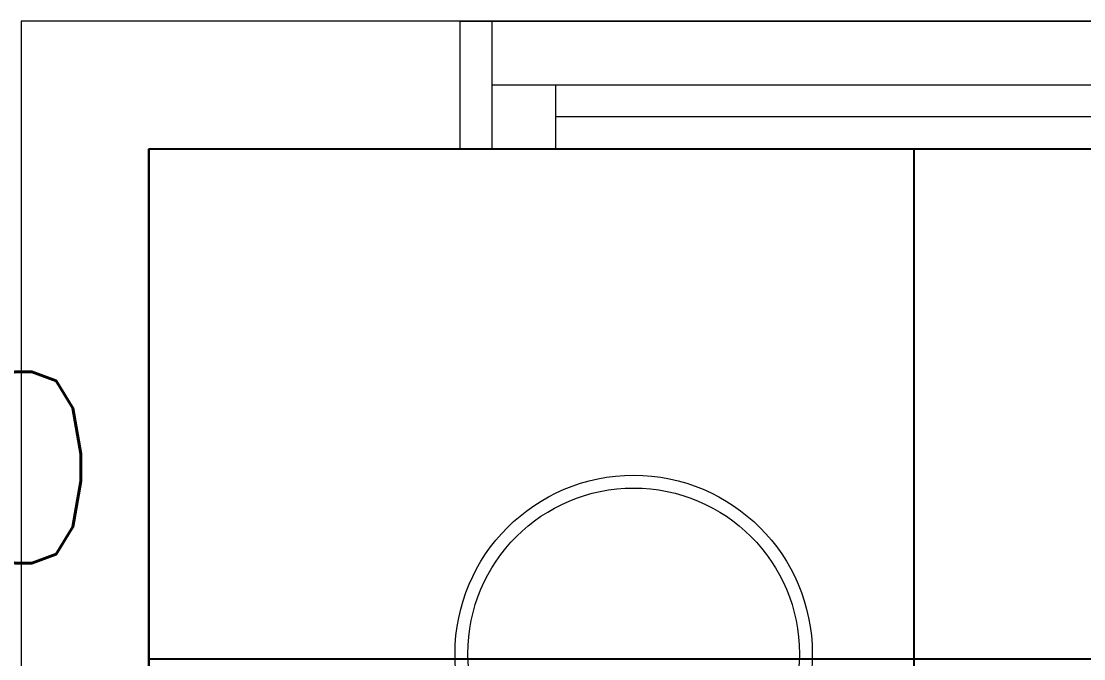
# Model space of a CAD drawing. Extents: x -12260 to 57327, y -29287 to 19916.
# Drawn here: x 34876 to 35709, y -3210 to -2710 of the extents above; entities that cross this region are included whole.
import ezdxf

# ---------------------------------------------------------------- set-up
doc = ezdxf.new("R2010")
doc.units = 0
doc.header["$LTSCALE"] = 0.25
doc.linetypes.add('DASHDOT', pattern=[25.4, 12.7, -6.35, 0, -6.35])
for name, color, linetype, lineweight in [('01-First Floor$0$Aluminum', 251, 'Continuous', 5), ('01-First Floor$0$LOADING', 253, 'Continuous', 5), ('01-First Floor$0$Walls', 251, 'Continuous', 5), ('E-DIM', 6, 'Continuous', 18), ('E-LITE-CLNG-CNDT', 6, 'DASHDOT', 35)]:
    doc.layers.add(name, color=color, linetype=linetype, lineweight=lineweight)
doc.layers.add('01-First Floor$0$FALSE CEILING', color=251, linetype='Continuous')
doc.styles.get("Standard").update_dxf_attribs({"font": 'romans.shx'})
doc.dimstyles.get("Standard").update_dxf_attribs({"dimtxt": 150, "dimasz": 150, "dimexe": 0.18, "dimexo": 0.0625, "dimgap": 0.09, "dimtad": 0, "dimtih": 1, "dimtoh": 1, "dimdec": 0, "dimlfac": 0.1, "dimzin": 0, "dimdsep": 46, "dimtxsty": 'Standard', "dimcen": 0.09, "dimclrd": 6, "dimadec": 0, "dimazin": 0, "dimtfac": 1, "dimtdec": 0, "dimtofl": 0, "dimtmove": 0, "dimatfit": 3, "dimfxl": 1, "dimtolj": 1, "dimtzin": 0, "dimarcsym": 0})

# ---------------------------------------------------------------- blocks, each defined once
blk = doc.blocks.new('01-First Floor$0$WM00001-P')
at = {"layer": '01-First Floor$0$LOADING'}
for radius in [0.14, 0.13]:
    blk.add_circle((0, 0), radius, dxfattribs=at)
blk = doc.blocks.new('01-First Floor$0$A$C37be4daf')
at = {"layer": '01-First Floor$0$Aluminum'}
for p, q in [((1416.01, 598.24), (216.01, 598.24)), ((1341.01, 548.24), (1341.01, 598.24)), ((1391.01, 498.24), (1391.01, 598.24)), ((291.01, 573.24), (1341.01, 573.24)), ((1391.01, 548.24), (241.01, 548.24)), ((1416.01, 498.24), (216.01, 498.24))]:
    blk.add_line(p, q, dxfattribs=at)
at = {"layer": '01-First Floor$0$Walls'}
blk.add_line((1416.01, 498.24), (1416.01, 598.24), dxfattribs=at)
blk = doc.blocks.new('01-First Floor')
at = {"layer": '01-First Floor$0$FALSE CEILING', "linetype": 'Continuous'}
for p, q in [((35576, -6810), (35576, -2810)), ((34976, -3210), (38476, -3210))]:
    blk.add_line(p, q, dxfattribs=at)
at = {"layer": '01-First Floor$0$FALSE CEILING'}
blk.add_lwpolyline([(34976, -2810), (38476, -2810), (38476, -6810), (34976, -6810)], close=True, dxfattribs=at)
at = {"layer": '01-First Floor$0$Walls'}
for p, q in [((42876, -2710), (34876, -2710)), ((34876, -2710), (34876, -4480)), ((38476, -2810), (34976, -2810)), ((34976, -2810), (34976, -4480))]:
    blk.add_line(p, q, dxfattribs=at)
at = {"rotation": 180}
blk.add_blockref('01-First Floor$0$A$C37be4daf', (36635.82, -2211.76), dxfattribs=at)
at = {"layer": '01-First Floor$0$LOADING', "extrusion": (2.25644e-18, -2.24019e-05, -1), "xscale": -1000, "yscale": 1000, "zscale": 1000, "rotation": 90}
blk.add_blockref('01-First Floor$0$WM00001-P', (-35356.03, -3206.08, 0.2), dxfattribs=at)
blk = doc.blocks.new('*D152')
at = {"layer": 'Defpoints', "color": 0}
for p in [(32596.44, -1810), (33975.97, -4310.02), (34749.2, -4310.02)]:
    blk.add_point(p, dxfattribs=at)
at = {"layer": 'E-DIM', "color": 0, "lineweight": -2, "transparency": 16777216}
for p, q in [((32596.5, -1810), (34749.38, -1810)), ((33976.04, -4310.02), (34749.38, -4310.02))]:
    blk.add_line(p, q, dxfattribs=at)
at = {"layer": 'E-DIM', "color": 6, "lineweight": -2, "transparency": 16777216}
for p, q in [((34749.2, -1960), (34749.2, -2984.92)), ((34749.2, -4160.02), (34749.2, -3135.1))]:
    blk.add_line(p, q, dxfattribs=at)
at = {"layer": 'E-DIM', "color": 6, "transparency": 16777216}
for points in [[(34724.2, -1960), (34774.2, -1960), (34749.2, -1810)], [(34724.2, -4160.02), (34774.2, -4160.02), (34749.2, -4310.02)]]:
    blk.add_solid(points, dxfattribs=at)
at = {"layer": 'E-DIM', "color": 7, "transparency": 16777216, "insert": (34749.2, -3060.01), "char_height": 150, "attachment_point": 5}
blk.add_mtext('\\A1;250', dxfattribs=at)
blk = doc.blocks.new('*D164')
at = {"layer": 'Defpoints', "color": 0}
for p in [(34976, -2810), (35875.99, -3510.01), (34976, -4062.62)]:
    blk.add_point(p, dxfattribs=at)
at = {"layer": 'E-DIM', "color": 0, "lineweight": -2, "transparency": 16777216}
for p, q in [((34976, -2810.06), (34976, -4062.8)), ((35875.99, -3510.07), (35875.99, -4062.8))]:
    blk.add_line(p, q, dxfattribs=at)
at = {"layer": 'E-DIM', "color": 6, "lineweight": -2, "transparency": 16777216}
for p, q in [((35126, -4062.62), (35304.48, -4062.62)), ((35725.99, -4062.62), (35547.51, -4062.62))]:
    blk.add_line(p, q, dxfattribs=at)
at = {"layer": 'E-DIM', "color": 6, "transparency": 16777216}
for points in [[(35126, -4037.62), (35126, -4087.62), (34976, -4062.62)], [(35725.99, -4037.62), (35725.99, -4087.62), (35875.99, -4062.62)]]:
    blk.add_solid(points, dxfattribs=at)
at = {"layer": 'E-DIM', "color": 7, "transparency": 16777216, "insert": (35426, -4062.62), "char_height": 150, "attachment_point": 5}
blk.add_mtext('\\A1;90', dxfattribs=at)

msp = doc.modelspace()

# ---------------------------------------------------------------- block references
at = {"layer": 'E-LITE-CLNG-CNDT'}
msp.add_blockref('01-First Floor', (0, 0), dxfattribs=at)

# ---------------------------------------------------------------- dimensions: what is measured, and where the dimension line sits
at = {"layer": 'E-DIM'}
dim = msp.add_linear_dim(base=(34749.2, -4310.02), p1=(32596.44, -1810), p2=(33975.97, -4310.02), angle=90, dimstyle='Standard', override={"dimclrt": 7}, dxfattribs=at)
dim.commit()
dim.dimension.update_dxf_attribs({"geometry": '*D152', "text_midpoint": (34749.2, -3060.01)})
dim = msp.add_linear_dim(base=(34976, -4062.62), p1=(35875.99, -3510.01), p2=(34976, -2810), dimstyle='Standard', override={"dimclrt": 7}, dxfattribs=at)
dim.commit()
dim.dimension.update_dxf_attribs({"geometry": '*D164', "text_midpoint": (35426, -4062.62)})

doc.saveas('drawing.dxf')
